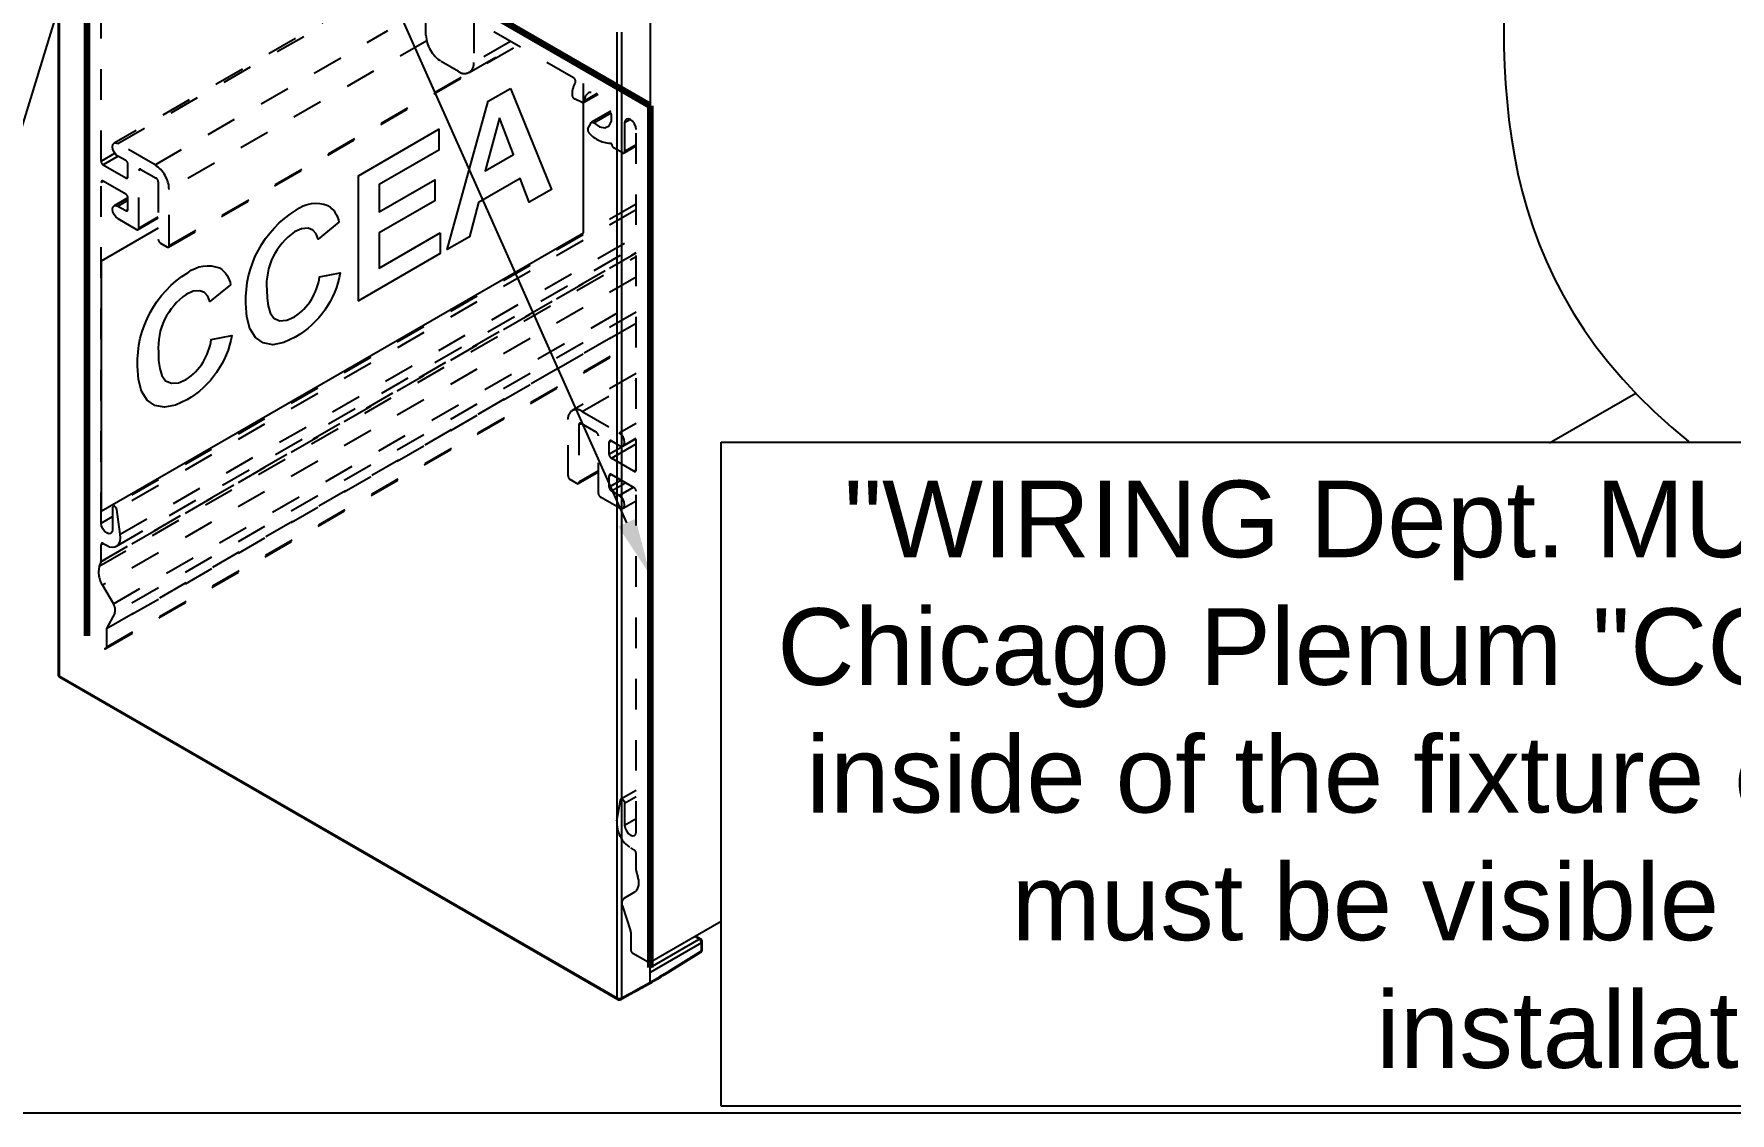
# Model space of a CAD drawing. Extents: x 0 to 13, y -7.3 to 0.
# Drawn here: x 2.89 to 8.42, y -7.31 to -3.79 of the extents above; entities that cross this region are included whole.
import ezdxf
from ezdxf import colors
from ezdxf.entities.mleader import LeaderData, LeaderLine
from ezdxf.math import Vec2, Vec3

# ---------------------------------------------------------------- set-up
doc = ezdxf.new("R2010")
doc.units = 0
doc.header["$LTSCALE"] = 0.5
doc.header["$MEASUREMENT"] = 0
doc.linetypes.add('HIDDEN2', pattern=[0.1875, 0.125, -0.0625])
for name, color, linetype in [('End Cap', 92, 'CONTINUOUS'), ('FAB DWG', 221, 'CONTINUOUS'), ('Hardware', 242, 'CONTINUOUS'), ('Housing', 150, 'CONTINUOUS')]:
    doc.layers.add(name, color=color, linetype=linetype)
doc.layers.add('Text-Unprinted', color=131, linetype='CONTINUOUS', plot=False)
doc.styles.add('LSAD_Standard', font='arial.ttf')

msp = doc.modelspace()

# ---------------------------------------------------------------- linework, layer by layer
at = {"layer": 'End Cap', "transparency": 16777216}
for p, q in [((2.9662, -2.7264), (2.9662, -5.8791)), ((2.9692, -2.7304), (2.9692, -5.8832)), ((4.8984, -3.7275), (4.8984, -6.8349)), ((4.7903, -6.9345), (4.7903, -3.7818)), ((4.8043, -3.7818), (4.8043, -6.9345)), ((2.9692, -5.8832), (4.7903, -6.9345)), ((2.9712, -5.8877), (4.7923, -6.939)), ((4.8984, -6.8349), (5.0582, -6.7427)), ((5.0582, -6.7427), (5.0429, -6.7339)), ((5.0631, -6.7423), (5.0457, -6.7322)), ((5.0681, -6.7768), (5.0681, -6.7509)), ((5.0652, -6.7549), (4.8984, -6.8513)), ((4.9571, -6.851), (5.0633, -6.7853)), ((4.959, -6.8465), (5.0652, -6.7808)), ((5.0652, -6.7808), (5.0652, -6.7549)), ((4.8984, -6.8833), (4.8984, -6.8349)), ((4.8043, -6.9345), (4.8356, -6.9177)), ((4.8021, -6.9392), (4.8334, -6.9224))]:
    msp.add_line(p, q, dxfattribs=at)
for centre, radius, start, end in [((2.9762, -5.8791), 0.01, 180, 240.0027), ((2.971, -5.8787), 0.0048, 184.1293, 247.1908), ((2.9741, -5.8837), 0.00494, 173.763, 234.9248), ((5.061, -6.7468), 0.00495, 65.3602, 124.6041), ((5.0503, -6.7554), 0.0149, 1.7215, 58.2785), ((5.0581, -6.7509), 0.01, 0, 60.0027), ((5.0631, -6.7505), 0.00495, 295.3879, 354.638), ((5.0581, -6.7768), 0.01, 301.7291, 0), ((5.0603, -6.7813), 0.00494, 307.033, 6.4015), ((5.0631, -6.7763), 0.00495, 295.3879, 354.638), ((4.7952, -6.935), 0.00494, 173.763, 234.9248), ((4.7973, -6.9208), 0.0154, 242.6565, 296.7662), ((4.7973, -6.9304), 0.01, 240.0027, 298.2656), ((4.7993, -6.935), 0.00501, 303.6566, 5.5302)]:
    msp.add_arc(centre, radius, start, end, dxfattribs=at)
for centre, major_axis, ratio, start_param, end_param in [((4.8985, -2.8087), (2.4305, 4.3585), 0.567218, 3.918447, 3.935936), ((4.8983, -2.8089), (2.5612, 4.283), 0.587369, 3.918493, 3.935981)]:
    msp.add_ellipse(centre, major_axis=major_axis, ratio=ratio, start_param=start_param, end_param=end_param, dxfattribs=at)
for points, knots in [([(4.896, -6.8881), (4.901, -6.8851), (4.9214, -6.8729), (4.9418, -6.8603), (4.9571, -6.851)], [0, 0, 0, 0, 0.250002, 1, 1, 1, 1]), ([(4.8334, -6.9224), (4.8387, -6.9195), (4.8598, -6.9081), (4.8809, -6.8965), (4.8967, -6.8877)], [0, 0, 0, 0, 0.250002, 1, 1, 1, 1]), ([(4.8984, -6.8833), (4.8983, -6.8842), (4.8981, -6.8859), (4.8973, -6.8874), (4.8964, -6.8877), (4.8962, -6.8878)], [0, 0, 0, 0, 0.425063, 0.850125, 1, 1, 1, 1])]:
    msp.add_open_spline(points, degree=3, knots=knots, dxfattribs=at)
at = {"layer": 'FAB DWG', "color": 1, "lineweight": 90, "transparency": 16777216}
for p, q in [((3.0599, -2.9607), (3.0599, -5.7527)), ((4.8984, -4.0222), (3.0599, -2.9607)), ((4.8984, -4.0222), (4.8984, -6.8349))]:
    msp.add_line(p, q, dxfattribs=at)
at = {"layer": 'Hardware', "transparency": 16777216}
for p, q in [((4.6808, -4.4366), (4.6808, -3.9496)), ((3.2928, -4.4214), (3.1062, -4.5291)), ((3.1062, -5.3456), (4.6808, -4.4366)), ((3.1062, -4.5291), (3.1062, -5.3456))]:
    msp.add_line(p, q, dxfattribs=at)
for points in [[(4.442, -3.9655), (4.5758, -4.2952), (4.5037, -4.3369), (4.4739, -4.2599), (4.3382, -4.3382), (4.3084, -4.4496), (4.2359, -4.4915), (4.3691, -4.0075)], [(4.4059, -4.0612), (4.3595, -4.2345), (4.4523, -4.1809)], [(4.2132, -4.4365), (4.2132, -4.5046), (3.9458, -4.659), (3.9458, -4.2507), (4.2087, -4.0989), (4.2087, -4.167), (4.0138, -4.2795), (4.0138, -4.3685), (4.1951, -4.2638), (4.1951, -4.3319), (4.0138, -4.4365), (4.0138, -4.5517)]]:
    msp.add_lwpolyline(points, close=True, dxfattribs=at)
at = {"layer": 'Hardware', "transparency": 16777216, "flags": 128}
for points in [[(3.6466, -4.6225), (3.6476, -4.6498), (3.6509, -4.6756), (3.6579, -4.6983), (3.67, -4.7154), (3.6889, -4.7238), (3.712, -4.7222), (3.7371, -4.7114, 0.218563), (3.8189, -4.5804), (3.8869, -4.5674, -0.21946), (3.7399, -4.7778), (3.7025, -4.7951), (3.6669, -4.8019), (3.6355, -4.7962), (3.61, -4.779), (3.5915, -4.7496), (3.5816, -4.7114), (3.5786, -4.6677, -0.269109), (3.7423, -4.3629, -0.264186), (3.8466, -4.3474, -0.208222), (3.8823, -4.4025), (3.8143, -4.4574), (3.8078, -4.4399), (3.7967, -4.4277), (3.7817, -4.4219), (3.7605, -4.4236), (3.7376, -4.4337, 0.265668)], [(3.2931, -4.8266), (3.294, -4.854), (3.2974, -4.8797), (3.3043, -4.9024), (3.3165, -4.9195), (3.3354, -4.9279), (3.3585, -4.9263), (3.3836, -4.9155, 0.218563), (3.4653, -4.7845), (3.5333, -4.7715, -0.21946), (3.3864, -4.9819), (3.349, -4.9992), (3.3134, -5.006), (3.2819, -5.0003), (3.2565, -4.9831), (3.238, -4.9537), (3.228, -4.9155), (3.2251, -4.8718, -0.269109), (3.3888, -4.567, -0.264186), (3.493, -4.5515, -0.208222), (3.5288, -4.6066), (3.4608, -4.6615), (3.4542, -4.644), (3.4431, -4.6318), (3.4281, -4.626), (3.4069, -4.6277), (3.384, -4.6378, 0.265668)]]:
    msp.add_lwpolyline(points, format="xyb", close=True, dxfattribs=at)
at = {"layer": 'Housing', "linetype": 'HIDDEN2', "transparency": 16777216}
for p, q in [((3.1059, -4.2029), (3.1059, -3.0911)), ((3.9137, -3.7025), (3.1486, -4.1441)), ((3.1611, -4.1454), (3.9208, -3.7068)), ((4.1665, -3.7915), (4.1665, -3.6609)), ((4.3221, -3.7507), (4.3221, -3.8813)), ((4.6478, -3.9305), (4.3292, -3.7466)), ((3.2822, -4.2153), (4.0419, -3.7767)), ((4.1687, -3.8096), (3.3282, -4.2949)), ((4.4423, -3.8119), (4.3221, -3.8813)), ((3.3261, -4.4832), (4.4656, -3.8254)), ((4.3076, -3.9134), (4.4628, -3.8237)), ((3.3282, -4.4786), (4.3053, -3.9145)), ((4.2726, -3.9099), (4.216, -3.8772)), ((4.6802, -4.0115), (4.728, -3.9839)), ((4.7253, -3.9824), (4.6823, -4.0073)), ((4.6758, -4.0113), (4.651, -3.9995)), ((4.7693, -4.04), (4.707, -4.076)), ((4.6951, -4.0975), (4.7056, -4.0775)), ((4.7141, -4.0781), (4.7707, -4.0454)), ((4.8336, -4.0669), (4.8149, -4.0777)), ((4.8149, -4.0777), (4.8149, -4.1716)), ((3.2822, -4.2153), (3.1611, -4.1454)), ((4.7724, -4.1471), (4.7724, -4.144)), ((4.8524, -4.1499), (4.8149, -4.1716)), ((4.8524, -5.2112), (4.8524, -4.0994)), ((3.1059, -4.2029), (3.1511, -4.1768)), ((3.1621, -4.1868), (3.1129, -4.2152)), ((3.1867, -4.201), (3.1611, -4.1862)), ((4.8078, -4.1757), (4.7795, -4.1594)), ((4.8128, -4.1762), (4.8524, -4.1533)), ((3.1129, -4.2152), (3.1867, -4.2578)), ((3.1867, -4.2578), (3.1938, -4.2537)), ((3.1938, -4.2537), (3.1938, -4.2132)), ((3.2362, -4.2296), (3.2292, -4.2337)), ((3.2292, -4.4215), (3.2292, -4.2337)), ((3.2362, -4.2296), (3.2857, -4.2581)), ((3.1129, -4.2682), (3.1059, -4.2723)), ((3.1059, -5.3841), (3.1059, -4.2723)), ((3.1867, -4.3108), (3.1129, -4.2682)), ((3.2928, -4.2704), (3.2928, -4.4582)), ((3.3282, -4.4786), (3.3282, -4.2949)), ((4.8524, -4.3436), (3.1455, -5.329)), ((3.1938, -4.3222), (3.1486, -4.3483)), ((4.8524, -4.3618), (3.1575, -5.3403)), ((3.1611, -4.3495), (3.1938, -4.3306)), ((3.1611, -4.3495), (3.1867, -4.3643)), ((3.1867, -4.3643), (3.1938, -4.3602)), ((3.1938, -4.3602), (3.1938, -4.3231)), ((3.1611, -4.3903), (3.2221, -4.4255)), ((3.2271, -4.426), (3.2928, -4.3881)), ((3.2292, -4.4215), (3.2928, -4.3847)), ((3.156, -5.46), (4.8524, -4.4807)), ((3.1687, -5.4206), (4.8524, -4.4487)), ((3.2999, -4.4704), (3.3211, -4.4827)), ((3.1003, -5.5252), (4.8524, -4.5138)), ((4.8524, -4.5034), (3.1054, -5.5119)), ((3.1059, -5.5094), (4.8524, -4.5011)), ((4.8524, -4.5818), (3.111, -5.5871)), ((3.1463, -5.6482), (4.8524, -4.6633)), ((4.8524, -4.6958), (3.1505, -5.6783)), ((4.8524, -4.7333), (3.1235, -5.7314)), ((3.1242, -5.7283), (4.8524, -4.7306)), ((3.1215, -5.794), (4.8524, -4.7948)), ((3.1235, -5.7894), (4.8524, -4.7914)), ((4.8524, -4.8962), (4.6436, -5.0167)), ((4.6761, -5.02), (4.8524, -4.9182)), ((4.6761, -5.02), (4.7972, -5.0899)), ((4.6301, -5.2302), (4.6301, -5.0465)), ((4.6655, -5.0628), (4.6726, -5.0587)), ((4.6655, -5.0628), (4.6655, -5.2506)), ((4.722, -5.0873), (4.6725, -5.0587)), ((4.7972, -5.0899), (4.8524, -5.058)), ((4.7291, -5.2874), (4.7291, -5.0996)), ((4.8524, -5.1096), (4.7645, -5.1604)), ((4.7645, -5.12), (4.7715, -5.1159)), ((4.7645, -5.1604), (4.7645, -5.12)), ((4.7715, -5.1159), (4.7972, -5.1307)), ((4.7715, -5.1727), (4.8524, -5.126)), ((4.8097, -5.1319), (4.8524, -5.1072)), ((4.8453, -5.2153), (4.7715, -5.1727)), ((4.6584, -5.2547), (4.6372, -5.2425)), ((4.6634, -5.2552), (4.7291, -5.2173)), ((4.7291, -5.2139), (4.6655, -5.2506)), ((4.7645, -5.2298), (4.7715, -5.2257)), ((4.7645, -5.2669), (4.7645, -5.2298)), ((4.8037, -5.2443), (4.7645, -5.2669)), ((4.7715, -5.2257), (4.8453, -5.2683)), ((4.7715, -5.2792), (4.8178, -5.2525)), ((4.8524, -5.2112), (4.8453, -5.2153)), ((4.7972, -5.3348), (4.7362, -5.2996)), ((4.7972, -5.294), (4.7715, -5.2792)), ((4.7972, -5.294), (4.8435, -5.2673)), ((4.8097, -5.3361), (4.8524, -5.3114)), ((4.8524, -6.3924), (4.8524, -5.2806)), ((3.1059, -5.3841), (3.1434, -5.3624)), ((3.1434, -5.3336), (3.1434, -5.4058)), ((3.1687, -5.4206), (3.1575, -5.3403)), ((3.1129, -5.4507), (3.1059, -5.4548)), ((3.1059, -5.5094), (3.1059, -5.4548)), ((3.1129, -5.4507), (3.1235, -5.4568)), ((3.1054, -5.5119), (3.1003, -5.5252)), ((3.111, -5.5871), (3.1463, -5.6482)), ((3.1505, -5.6783), (3.1242, -5.7283)), ((3.1235, -5.7314), (3.1235, -5.7894)), ((4.7895, -6.3563), (4.8008, -6.2889)), ((4.8524, -6.2571), (4.8028, -6.2857)), ((4.8149, -6.2985), (4.8524, -6.2768)), ((4.8149, -6.2985), (4.8149, -6.3707)), ((4.8149, -6.3707), (4.8524, -6.349)), ((4.8453, -6.4508), (4.8348, -6.4447)), ((4.8524, -6.5177), (4.8524, -6.463)), ((4.8528, -6.5207), (4.858, -6.5399)), ((4.8077, -6.635), (4.8341, -6.7154)), ((4.8473, -6.5894), (4.812, -6.6098)), ((4.8347, -6.7192), (4.8347, -6.7773)), ((4.8913, -6.8181), (4.8418, -6.7895))]:
    msp.add_line(p, q, dxfattribs=at)
at = {"layer": 'Housing', "transparency": 16777216}
for p, q in [((7.8338, -5.1227), (8.1147, -4.9605)), ((4.8963, -6.8185), (5.13, -6.6836))]:
    msp.add_line(p, q, dxfattribs=at)
at = {"layer": 'Housing', "linetype": 'HIDDEN2', "transparency": 16777216, "flags": 128}
for points in [[(4.7141, -4.0781), (4.7326, -4.0907), (4.7502, -4.0942), (4.764, -4.0878), (4.7717, -4.0726), (4.7719, -4.0513), (4.7646, -4.0273), (4.751, -4.0048), (4.7335, -3.9875), (4.7149, -3.9784), (4.6985, -3.979), (4.687, -3.9892), (4.6823, -4.0073)], [(4.7056, -4.0775), (4.7062, -4.0766), (4.707, -4.076), (4.708, -4.0756), (4.7091, -4.0755), (4.7103, -4.0757), (4.7116, -4.0763), (4.7128, -4.077), (4.7141, -4.0781)], [(4.8524, -4.0994), (4.851, -4.0903), (4.8469, -4.0809), (4.8408, -4.0727), (4.8336, -4.0669), (4.8264, -4.0644), (4.8204, -4.0656), (4.8163, -4.0702), (4.8149, -4.0777)], [(3.1611, -4.1862), (3.1543, -4.1807), (3.1486, -4.173), (3.1448, -4.1642), (3.1434, -4.1556), (3.1448, -4.1485), (3.1486, -4.1441), (3.1543, -4.143), (3.1611, -4.1454)], [(3.1611, -4.3903), (3.1543, -4.3849), (3.1486, -4.3771), (3.1448, -4.3683), (3.1434, -4.3597), (3.1448, -4.3527), (3.1486, -4.3483), (3.1543, -4.3472), (3.1611, -4.3495)], [(4.7972, -5.1307), (4.8039, -5.133), (4.8097, -5.1319), (4.8135, -5.1275), (4.8149, -5.1205), (4.8135, -5.1119), (4.8097, -5.1031), (4.8039, -5.0953), (4.7972, -5.0899)], [(4.7972, -5.3348), (4.8039, -5.3372), (4.8097, -5.3361), (4.8135, -5.3316), (4.8149, -5.3246), (4.8135, -5.316), (4.8097, -5.3072), (4.8039, -5.2995), (4.7972, -5.294)], [(3.1575, -5.3403), (3.1565, -5.3369), (3.1548, -5.3337), (3.1525, -5.331), (3.1499, -5.3292), (3.1474, -5.3285), (3.1453, -5.3291), (3.1439, -5.3309), (3.1434, -5.3336)], [(3.1434, -5.4058), (3.142, -5.4133), (3.1379, -5.4179), (3.1318, -5.4191), (3.1246, -5.4166), (3.1175, -5.4108), (3.1114, -5.4026), (3.1073, -5.3932), (3.1059, -5.3841)], [(3.1235, -5.4568), (3.1334, -5.4613), (3.1429, -5.463), (3.1515, -5.462), (3.1587, -5.4582), (3.1642, -5.4518), (3.1679, -5.4431), (3.1694, -5.4325), (3.1687, -5.4206)], [(4.8008, -6.2889), (4.8017, -6.2867), (4.8035, -6.2854), (4.8058, -6.2854), (4.8084, -6.2866), (4.8109, -6.2889), (4.813, -6.2919), (4.8144, -6.2952), (4.8149, -6.2985)], [(4.8149, -6.3707), (4.8163, -6.3798), (4.8204, -6.3892), (4.8264, -6.3974), (4.8336, -6.4032), (4.8408, -6.4057), (4.8469, -6.4045), (4.851, -6.3998), (4.8524, -6.3924)]]:
    msp.add_lwpolyline(points, dxfattribs=at)
at = {"layer": 'Housing', "linetype": 'HIDDEN2', "transparency": 16777216}
for centre, radius, start, end in [((4.274, -3.7866), 0.1076, 182.6055, 237.3945), ((4.2919, -3.8862), 0.0306, 230.7967, 9.214), ((4.717, -3.9844), 0.0737, 148.8325, 181.9333), ((4.6413, -3.9421), 0.0133, 341.9852, 60.9859), ((4.6585, -3.9863), 0.0151, 182.1454, 240.5902), ((4.6781, -4.0077), 0.00422, 237.714, 6.1642), ((4.7077, -4.101), 0.0131, 164.2517, 229.0173), ((4.7702, -4.051), 0.093, 220.1349, 271.3741), ((4.7878, -4.1464), 0.0154, 182.6055, 237.3945), ((3.1212, -4.2022), 0.0154, 182.6055, 237.3945), ((3.1785, -4.2139), 0.0154, 2.6055, 57.3945), ((4.8105, -4.1723), 0.00437, 230.7967, 9.214), ((3.1895, -4.2544), 0.00437, 230.7967, 9.214), ((3.2335, -4.233), 0.00437, 50.7967, 189.214), ((3.2284, -4.2994), 0.0999, 2.6055, 57.3945), ((3.2775, -4.2711), 0.0154, 2.6055, 57.3945), ((3.1102, -4.2716), 0.00437, 50.7967, 189.214), ((3.1785, -4.3238), 0.0154, 2.6055, 57.3945), ((3.1895, -4.3609), 0.00437, 230.7967, 9.214), ((3.2249, -4.4222), 0.00437, 230.7967, 9.214), ((3.3082, -4.4575), 0.0154, 182.6055, 237.3945), ((3.3239, -4.4793), 0.00437, 230.7967, 9.214), ((4.6581, -5.0419), 0.0284, 50.7967, 189.214), ((4.6698, -5.0621), 0.00437, 50.7967, 189.214), ((4.7138, -5.1003), 0.0154, 2.6055, 57.3945), ((4.7688, -5.1193), 0.00437, 50.7967, 189.214), ((4.7798, -5.1597), 0.0154, 182.6055, 237.3945), ((4.6455, -5.2295), 0.0154, 182.6055, 237.3945), ((4.6612, -5.2513), 0.00437, 230.7967, 9.214), ((4.7688, -5.2291), 0.00437, 50.7967, 189.214), ((4.8481, -5.2119), 0.00437, 230.7967, 9.214), ((4.7445, -5.2867), 0.0154, 182.6055, 237.3945), ((4.7798, -5.2662), 0.0154, 182.6055, 237.3945), ((4.8371, -5.2813), 0.0154, 2.6055, 57.3945), ((3.1102, -5.4541), 0.00437, 50.7967, 189.214), ((3.1754, -5.5441), 0.0774, 165.8864, 213.7246), ((3.0988, -5.5095), 0.00711, 340.0302, 0.9571), ((3.1186, -5.6675), 0.0338, 341.2244, 34.7514), ((3.1301, -5.7312), 0.0066, 154.0641, 181.5682), ((3.1192, -5.7901), 0.00437, 230.7967, 9.214), ((4.8858, -6.3628), 0.0965, 176.1145, 238.1019), ((4.8371, -6.4637), 0.0154, 2.6055, 57.3945), ((4.8643, -6.5175), 0.0119, 180.5722, 195.4036), ((4.8187, -6.5573), 0.043, 311.7023, 23.9301), ((4.8265, -6.6252), 0.0211, 133.2543, 207.733), ((4.8223, -6.7194), 0.0125, 0.8303, 18.7806), ((4.8501, -6.7766), 0.0154, 182.6055, 237.3945), ((4.8941, -6.8147), 0.00437, 230.7967, 9.214)]:
    msp.add_arc(centre, radius, start, end, dxfattribs=at)
at = {"layer": 'Housing', "color": 1, "transparency": 16777216}
msp.add_open_spline([(6.1183, -0.8485), (7.8092, -1.6865), (7.7146, -3.1336), (7.6199, -4.5806), (8.2924, -5.1227)], degree=3, knots=[0, 0, 0, 0, 1, 1.807725, 1.807725, 1.807725, 1.807725], dxfattribs=at)
at = {"layer": 'Text-Unprinted', "ltscale": 0.5, "transparency": 16777216}
msp.add_lwpolyline([(0, 0), (13.0323, 0), (13.0323, -7.3102), (0, -7.3102)], close=True, dxfattribs=at)

# ---------------------------------------------------------------- texts
at = {"layer": 'FAB DWG', "transparency": 16777216, "insert": (8.1544, -5.2456), "char_height": 0.25, "width": 5.798391, "attachment_point": 2, "style": 'LSAD_Standard', "bg_fill": 16, "box_fill_scale": 1.5, "bg_fill_color": 256, "bg_fill_transparency": 0}
msp.add_mtext('"WIRING Dept. MUST APPLY the Chicago Plenum "CCEA" label to the inside of the fixture extrusion. Label must be visible after fixture installation"', dxfattribs=at)

# ---------------------------------------------------------------- leaders
at = {"layer": 'FAB DWG', "ltscale": 0.5, "transparency": 16777216}
ml = msp.add_multileader_mtext('Standard', dxfattribs=at)
ml.set_content('\\A1;{\\fArial|b1|i0|c0|p34;\\LWIRING NOTE:\\P}SEAL END PLATES WITH PLENUM RATED ALUMINUM TAPE', color=256, style='LSAD_Standard')
ml.set_leader_properties()
ml.build(insert=Vec2(0, 0))
ml.multileader.update_dxf_attribs({"text_left_attachment_type": 2, "dogleg_length": 0.36, "arrow_head_size": 0.1875})
ctx = ml.context
ctx.base_point, ctx.char_height, ctx.arrow_head_size, ctx.landing_gap_size, ctx.plane_origin = Vec3(0.1648, -4.8001), 0.1875, 0.1875, 0.09, Vec3(5.7281, 13.2582)
ctx.left_attachment, ctx.text_align_type = 2, 2
notes = []
notes.append((ctx, [(1, (1, 1, 0), (2.8219, -4.1719), (-1, 0), 0.1297, [(2, [(4.8984, -5.5543), (3.9791, -3.4897), (3.0599, -3.3949)], 0, [])])]))
ctx.mtext.insert, ctx.mtext.width, ctx.mtext.defined_height, ctx.mtext.alignment, ctx.mtext.flow_direction = Vec3(2.6022, -4.0782), 2.351815, 1.4978, 3, 5
for ctx, leaders in notes:
    for number, flags, end, landing, length, lines in leaders:
        leader = LeaderData()
        leader.index, (leader.has_last_leader_line, leader.has_dogleg_vector, leader.attachment_direction) = number, flags
        leader.last_leader_point, leader.dogleg_vector, leader.dogleg_length = Vec3(end), Vec3(landing), length
        for number, points, colour, breaks in lines:
            line = LeaderLine()
            line.index, line.vertices, line.color, line.breaks = number, Vec3.list(points), colors.encode_raw_color(colour), breaks
            leader.lines.append(line)
        ctx.leaders.append(leader)

doc.saveas('drawing.dxf')
